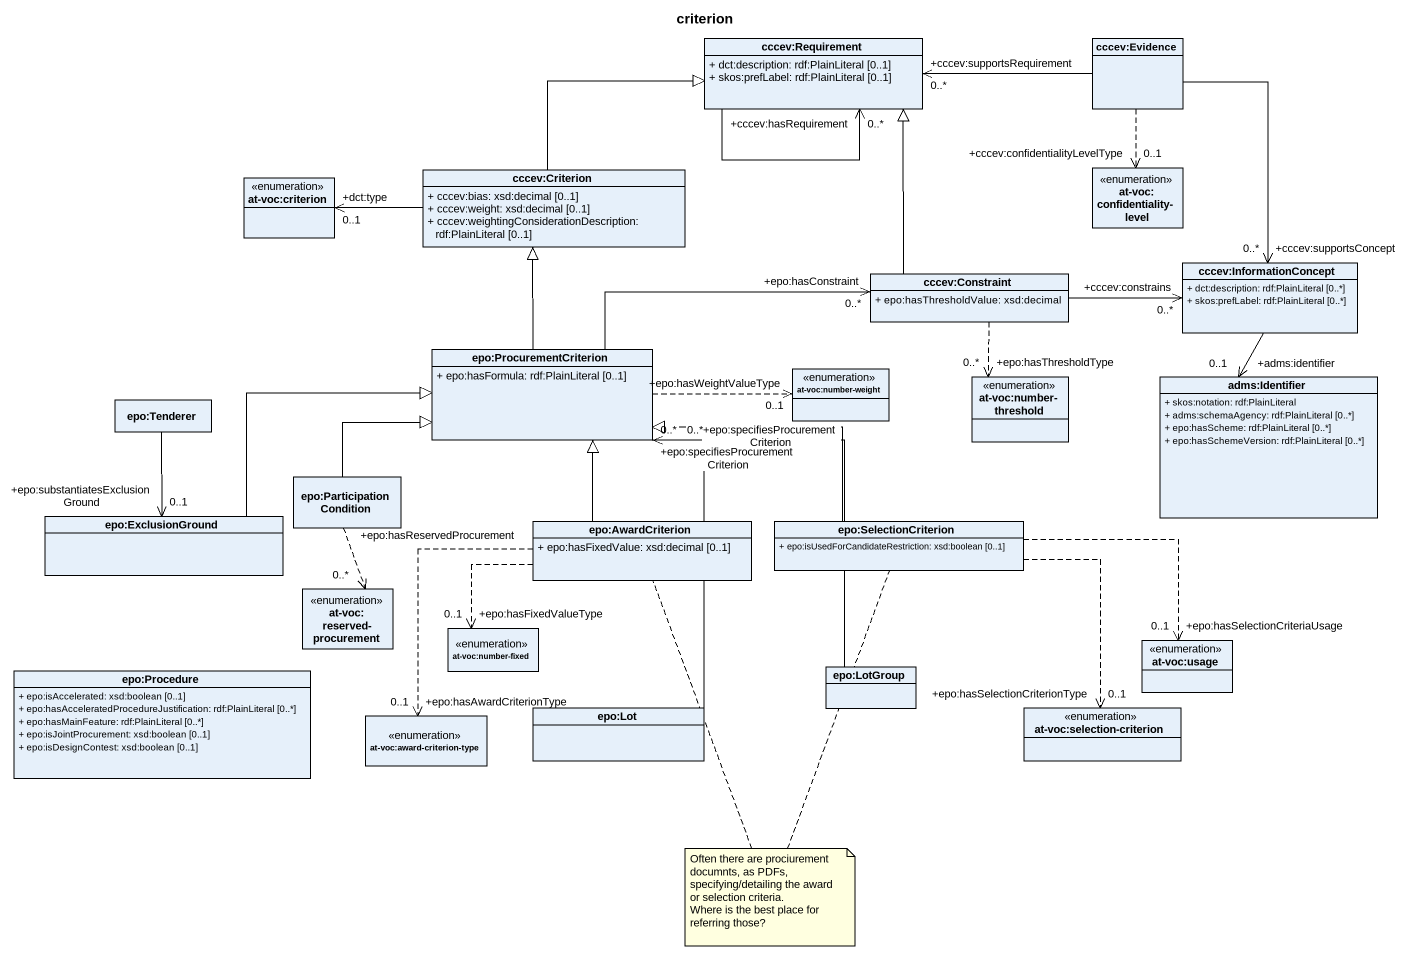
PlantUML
@startuml
title criterion
hide circle
hide empty members
skinparam classAttributeIconSize 0
class "cccev:Requirement" as cccev_Requirement {
  + dct:description: rdf:PlainLiteral [0..1]
  + skos:prefLabel: rdf:PlainLiteral [0..1]
}
class "cccev:Evidence" as cccev_Evidence
enum "at-voc:criterion" as at_voc_criterion
class "cccev:Criterion" as cccev_Criterion {
  + cccev:bias: xsd:decimal [0..1]
  + cccev:weight: xsd:decimal [0..1]
  + cccev:weightingConsiderationDescription: rdf:PlainLiteral [0..1]
}
enum "at-voc:confidentiality-level" as at_voc_confidentiality_level
class "cccev:Constraint" as cccev_Constraint {
  + epo:hasThresholdValue: xsd:decimal
}
class "cccev:InformationConcept" as cccev_InformationConcept {
  + dct:description: rdf:PlainLiteral [0..*]
  + skos:prefLabel: rdf:PlainLiteral [0..*]
}
class "epo:ProcurementCriterion" as epo_ProcurementCriterion {
  + epo:hasFormula: rdf:PlainLiteral [0..1]
}
enum "at-voc:number-weight" as at_voc_number_weight
enum "at-voc:number-threshold" as at_voc_number_threshold
class "adms:Identifier" as adms_Identifier {
  + skos:notation: rdf:PlainLiteral
  + adms:schemaAgency: rdf:PlainLiteral [0..*]
  + epo:hasScheme: rdf:PlainLiteral [0..*]
  + epo:hasSchemeVersion: rdf:PlainLiteral [0..*]
}
class "epo:Tenderer" as epo_Tenderer
class "epo:ParticipationCondition" as epo_ParticipationCondition
class "epo:ExclusionGround" as epo_ExclusionGround
class "epo:AwardCriterion" as epo_AwardCriterion {
  + epo:hasFixedValue: xsd:decimal [0..1]
}
class "epo:SelectionCriterion" as epo_SelectionCriterion {
  + epo:isUsedForCandidateRestriction: xsd:boolean [0..1]
}
enum "at-voc:reserved-procurement" as at_voc_reserved_procurement
enum "at-voc:number-fixed" as at_voc_number_fixed
class "epo:LotGroup" as epo_LotGroup
enum "at-voc:usage" as at_voc_usage
class "epo:Procedure" as epo_Procedure {
  + epo:isAccelerated: xsd:boolean [0..1]
  + epo:hasAcceleratedProcedureJustification: rdf:PlainLiteral [0..*]
  + epo:hasMainFeature: rdf:PlainLiteral [0..*]
  + epo:isJointProcurement: xsd:boolean [0..1]
  + epo:isDesignContest: xsd:boolean [0..1]
}
class "epo:Lot" as epo_Lot
enum "at-voc:selection-criterion" as at_voc_selection_criterion
enum "at-voc:award-criterion-type" as at_voc_award_criterion_type
cccev_Requirement --> "+cccev:hasRequirement\n0..*" cccev_Requirement
cccev_Evidence -left-> "+cccev:supportsRequirement\n0..*" cccev_Requirement
cccev_Evidence ..> "+cccev:confidentialityLevelType\n0..1" at_voc_confidentiality_level
cccev_Evidence --> "+cccev:supportsConcept\n0..*" cccev_InformationConcept
cccev_Criterion -right-|> cccev_Requirement
cccev_Criterion -left-> "+dct:type\n0..1" at_voc_criterion
cccev_Constraint -up-|> cccev_Requirement
cccev_Constraint -right-> "+cccev:constrains\n0..*" cccev_InformationConcept
cccev_Constraint ..> "+epo:hasThresholdType\n0..*" at_voc_number_threshold
cccev_InformationConcept --> "+adms:identifier\n0..1" adms_Identifier
epo_ProcurementCriterion -up-|> cccev_Criterion
epo_ProcurementCriterion -right-> "+epo:hasConstraint\n0..*" cccev_Constraint
epo_ProcurementCriterion .right.> "+epo:hasWeightValueType\n0..1" at_voc_number_weight
epo_Tenderer --> "+epo:substantiatesExclusionGround\n0..1" epo_ExclusionGround
epo_ParticipationCondition -right-|> epo_ProcurementCriterion
epo_ParticipationCondition ..> "+epo:hasReservedProcurement\n0..*" at_voc_reserved_procurement
epo_ExclusionGround -right-|> epo_ProcurementCriterion
epo_AwardCriterion -up-|> epo_ProcurementCriterion
epo_AwardCriterion ..> "+epo:hasFixedValueType\n0..1" at_voc_number_fixed
epo_AwardCriterion ..> "+epo:hasAwardCriterionType\n0..1" at_voc_award_criterion_type
epo_SelectionCriterion -left-|> epo_ProcurementCriterion
epo_SelectionCriterion .right.> "+epo:hasSelectionCriteriaUsage\n0..1" at_voc_usage
epo_SelectionCriterion ..> "+epo:hasSelectionCriterionType\n0..1" at_voc_selection_criterion
epo_LotGroup -up-> "+epo:specifiesProcurementCriterion\n0..*" epo_ProcurementCriterion
epo_Lot -up-> "+epo:specifiesProcurementCriterion\n0..*" epo_ProcurementCriterion
note as N1
  Often there are prociurement documnts, as PDFs, specifying/detailing the award or selection criteria.
  Where is the best place for referring those?
end note
N1 .. epo_SelectionCriterion
N1 .. epo_AwardCriterion
@enduml
